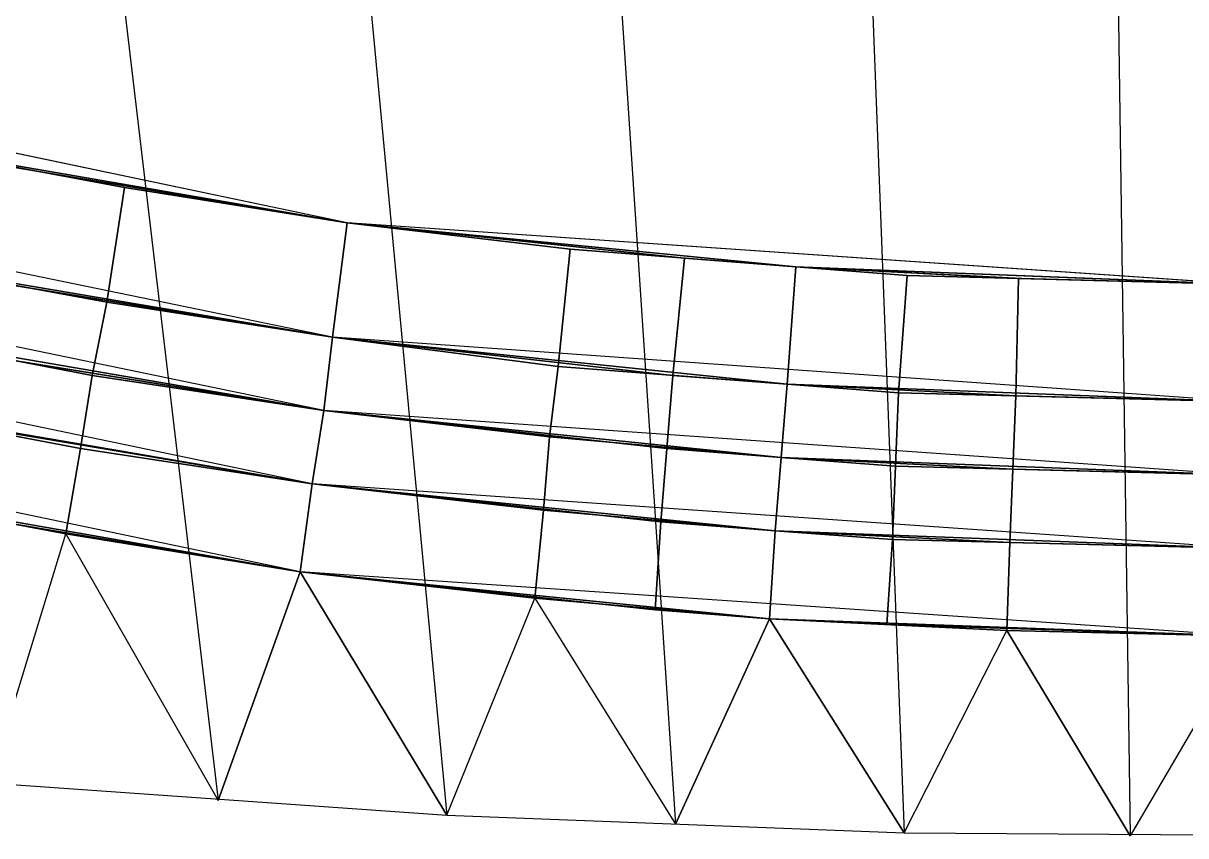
# Model space of a CAD drawing. Extents: x -24.1 to 24.1, y -24.4 to 24.4.
# Drawn here: x -4.165 to -0.2, y -24.36 to -21.589 of the extents above; entities that cross this region are included whole.
import ezdxf

# ---------------------------------------------------------------- set-up
doc = ezdxf.new("R2010")
doc.units = 0
doc.header["$MEASUREMENT"] = 0
for name, color, linetype in [('Concrete bases crown', 7, 'CONTINUOUS'), ('Concrete bases crown bottom', 7, 'CONTINUOUS'), ('Concrete bases crown side1', 7, 'CONTINUOUS'), ('Concrete bases crown side2', 7, 'CONTINUOUS'), ('Concrete bases crown side3', 7, 'CONTINUOUS'), ('Concrete bases crown side4', 7, 'CONTINUOUS'), ('Concrete bases crown top', 7, 'CONTINUOUS'), ('FEA3', 7, 'CONTINUOUS'), ('Mappers', 7, 'CONTINUOUS'), ('SupportsSph', 7, 'CONTINUOUS'), ('Tendons 1 internal', 7, 'CONTINUOUS'), ('Tendons 2 external', 7, 'CONTINUOUS'), ('Tendons 3 middle', 7, 'CONTINUOUS'), ('UpperTendons', 7, 'CONTINUOUS')]:
    doc.layers.add(name, color=color, linetype=linetype)

msp = doc.modelspace()

# ---------------------------------------------------------------- linework, layer by layer
at = {"layer": 'Concrete bases crown'}
for points in [[(-3.06, -22.27, 58.95), (-6.06, -21.64, 58.95), (-4.57, -22.01, 57.86)], [(-3.11, -22.66, 58.95), (-6.17, -22.03, 58.95), (-4.65, -22.4, 57.86)], [(-3.11, -22.66, 58.95), (-6.17, -22.03, 58.95), (-4.65, -22.4, 57.86)], [(-3.06, -22.27, 58.95), (-4.57, -22.01, 57.86), (-4.2, -22.08, 57.58)], [(-4.57, -22.01, 54.58), (-3.06, -22.27, 54.58), (-3.82, -22.15, 55.13)], [(-3.14, -22.91, 58.95), (-6.23, -22.27, 58.95), (-4.71, -22.64, 57.86)], [(-3.14, -22.91, 58.95), (-6.23, -22.27, 58.95), (-4.71, -22.64, 57.86)], [(-3.06, -22.27, 58.95), (-1.91, -22.39, 57.58), (-1.53, -22.42, 57.86)], [(0, -22.48, 58.95), (-3.06, -22.27, 58.95), (-1.53, -22.42, 57.86)], [(-3.06, -22.27, 54.58), (-1.53, -22.42, 54.58), (-2.3, -22.36, 55.13)], [(-3.11, -22.66, 58.95), (-4.65, -22.4, 57.86), (-4.28, -22.47, 57.58)], [(-3.11, -22.66, 58.95), (-4.65, -22.4, 57.86), (-4.28, -22.47, 57.58)], [(-4.65, -22.4, 54.58), (-3.11, -22.66, 54.58), (-3.88, -22.54, 55.13)], [(-4.65, -22.4, 54.58), (-3.11, -22.66, 54.58), (-3.88, -22.54, 55.13)], [(0, -22.48, 58.95), (-1.53, -22.42, 57.86), (-1.15, -22.45, 57.58)], [(-1.53, -22.42, 54.58), (0, -22.48, 54.58), (-0.77, -22.46, 55.13)], [(-1.15, -22.45, 57.58), (0, -22.48, 56.77), (0, -22.48, 58.95)], [(-0.77, -22.46, 56.22), (0, -22.48, 55.67), (0, -22.48, 56.77)], [(-0.77, -22.46, 55.13), (0, -22.48, 54.58), (0, -22.48, 55.67)], [(-3.18, -23.16, 58.95), (-6.3, -22.51, 58.95), (-4.76, -22.89, 57.86)], [(-3.18, -23.16, 58.95), (-6.3, -22.51, 58.95), (-4.76, -22.89, 57.86)], [(-3.14, -22.91, 58.95), (-4.71, -22.64, 57.86), (-4.32, -22.72, 57.58)], [(-3.14, -22.91, 58.95), (-4.71, -22.64, 57.86), (-4.32, -22.72, 57.58)], [(-4.71, -22.64, 54.58), (-3.14, -22.91, 54.58), (-3.93, -22.79, 55.13)], [(-4.71, -22.64, 54.58), (-3.14, -22.91, 54.58), (-3.93, -22.79, 55.13)], [(-3.11, -22.66, 58.95), (-1.95, -22.79, 57.58), (-1.56, -22.82, 57.86)], [(-3.11, -22.66, 58.95), (-1.95, -22.79, 57.58), (-1.56, -22.82, 57.86)], [(0, -22.88, 58.95), (-3.11, -22.66, 58.95), (-1.56, -22.82, 57.86)], [(0, -22.88, 58.95), (-3.11, -22.66, 58.95), (-1.56, -22.82, 57.86)], [(-3.11, -22.66, 54.58), (-1.56, -22.82, 54.58), (-2.34, -22.76, 55.13)], [(-3.11, -22.66, 54.58), (-1.56, -22.82, 54.58), (-2.34, -22.76, 55.13)], [(-3.22, -23.46, 58.95), (-6.38, -22.8, 58.95), (-4.82, -23.18, 57.86)], [(0, -22.88, 58.95), (-1.56, -22.82, 57.86), (-1.18, -22.85, 57.58)], [(0, -22.88, 58.95), (-1.56, -22.82, 57.86), (-1.18, -22.85, 57.58)], [(-1.56, -22.82, 54.58), (0, -22.88, 54.58), (-0.78, -22.86, 55.13)], [(-1.56, -22.82, 54.58), (0, -22.88, 54.58), (-0.78, -22.86, 55.13)], [(-1.18, -22.85, 57.58), (0, -22.88, 56.77), (0, -22.88, 58.95)], [(-1.18, -22.85, 57.58), (0, -22.88, 56.77), (0, -22.88, 58.95)], [(-0.78, -22.86, 56.22), (0, -22.88, 55.67), (0, -22.88, 56.77)], [(-0.78, -22.86, 56.22), (0, -22.88, 55.67), (0, -22.88, 56.77)], [(-0.78, -22.86, 55.13), (0, -22.88, 54.58), (0, -22.88, 55.67)], [(-0.78, -22.86, 55.13), (0, -22.88, 54.58), (0, -22.88, 55.67)], [(-3.18, -23.16, 58.95), (-4.76, -22.89, 57.86), (-4.37, -22.96, 57.58)], [(-3.18, -23.16, 58.95), (-4.76, -22.89, 57.86), (-4.37, -22.96, 57.58)], [(-4.76, -22.89, 54.58), (-3.18, -23.16, 54.58), (-3.97, -23.04, 55.13)], [(-4.76, -22.89, 54.58), (-3.18, -23.16, 54.58), (-3.97, -23.04, 55.13)], [(-3.14, -22.91, 58.95), (-1.97, -23.04, 57.58), (-1.58, -23.07, 57.86)], [(-3.14, -22.91, 58.95), (-1.97, -23.04, 57.58), (-1.58, -23.07, 57.86)], [(0, -23.13, 58.95), (-3.14, -22.91, 58.95), (-1.58, -23.07, 57.86)], [(0, -23.13, 58.95), (-3.14, -22.91, 58.95), (-1.58, -23.07, 57.86)], [(-3.14, -22.91, 54.58), (-1.58, -23.07, 54.58), (-2.37, -23, 55.13)], [(-3.14, -22.91, 54.58), (-1.58, -23.07, 54.58), (-2.37, -23, 55.13)], [(0, -23.13, 58.95), (-1.58, -23.07, 57.86), (-1.19, -23.1, 57.58)], [(0, -23.13, 58.95), (-1.58, -23.07, 57.86), (-1.19, -23.1, 57.58)], [(-1.58, -23.07, 54.58), (0, -23.13, 54.58), (-0.79, -23.11, 55.13)], [(-1.58, -23.07, 54.58), (0, -23.13, 54.58), (-0.79, -23.11, 55.13)], [(-1.19, -23.1, 57.58), (0, -23.13, 56.77), (0, -23.13, 58.95)], [(-1.19, -23.1, 57.58), (0, -23.13, 56.77), (0, -23.13, 58.95)], [(-0.79, -23.11, 56.22), (0, -23.13, 55.67), (0, -23.13, 56.77)], [(-0.79, -23.11, 56.22), (0, -23.13, 55.67), (0, -23.13, 56.77)], [(-0.79, -23.11, 55.13), (0, -23.13, 54.58), (0, -23.13, 55.67)], [(-0.79, -23.11, 55.13), (0, -23.13, 54.58), (0, -23.13, 55.67)], [(-3.22, -23.46, 58.95), (-4.82, -23.18, 57.86), (-4.42, -23.26, 57.58)], [(-4.82, -23.18, 54.58), (-3.22, -23.46, 54.58), (-4.02, -23.33, 55.13)], [(-3.18, -23.16, 58.95), (-1.99, -23.29, 57.58), (-1.6, -23.32, 57.86)], [(-3.18, -23.16, 58.95), (-1.99, -23.29, 57.58), (-1.6, -23.32, 57.86)], [(0.01, -23.38, 58.95), (-3.18, -23.16, 58.95), (-1.6, -23.32, 57.86)], [(0.01, -23.38, 58.95), (-3.18, -23.16, 58.95), (-1.6, -23.32, 57.86)], [(-3.18, -23.16, 54.58), (-1.6, -23.32, 54.58), (-2.39, -23.25, 55.13)], [(-3.18, -23.16, 54.58), (-1.6, -23.32, 54.58), (-2.39, -23.25, 55.13)], [(0.01, -23.38, 58.95), (-1.6, -23.32, 57.86), (-1.2, -23.35, 57.58)], [(0.01, -23.38, 58.95), (-1.6, -23.32, 57.86), (-1.2, -23.35, 57.58)], [(-1.6, -23.32, 54.58), (0.01, -23.38, 54.58), (-0.8, -23.36, 55.13)], [(-1.6, -23.32, 54.58), (0.01, -23.38, 54.58), (-0.8, -23.36, 55.13)], [(-1.2, -23.35, 57.58), (0.01, -23.38, 56.77), (0.01, -23.38, 58.95)], [(-1.2, -23.35, 57.58), (0.01, -23.38, 56.77), (0.01, -23.38, 58.95)], [(-0.8, -23.36, 56.22), (0.01, -23.38, 55.67), (0.01, -23.38, 56.77)], [(-0.8, -23.36, 56.22), (0.01, -23.38, 55.67), (0.01, -23.38, 56.77)], [(-0.8, -23.36, 55.13), (0.01, -23.38, 54.58), (0.01, -23.38, 55.67)], [(-0.8, -23.36, 55.13), (0.01, -23.38, 54.58), (0.01, -23.38, 55.67)], [(-3.22, -23.46, 58.95), (-2.01, -23.59, 57.58), (-1.62, -23.62, 57.86)], [(0.01, -23.68, 58.95), (-3.22, -23.46, 58.95), (-1.62, -23.62, 57.86)], [(-3.22, -23.46, 54.58), (-1.62, -23.62, 54.58), (-2.42, -23.55, 55.13)], [(0.01, -23.68, 58.95), (-1.62, -23.62, 57.86), (-1.22, -23.64, 57.58)], [(-1.62, -23.62, 54.58), (0.01, -23.68, 54.58), (-0.81, -23.66, 55.13)], [(-1.22, -23.64, 57.58), (0.01, -23.68, 56.77), (0.01, -23.68, 58.95)], [(-0.81, -23.66, 56.22), (0.01, -23.68, 55.67), (0.01, -23.68, 56.77)], [(-0.81, -23.66, 55.13), (0.01, -23.68, 54.58), (0.01, -23.68, 55.67)]]:
    msp.add_3dface(points, dxfattribs=at)
at = {"layer": 'Concrete bases crown bottom'}
for points in [[(-4.57, -22.01, 55.67), (-5.32, -21.84, 55.13), (-4.57, -22.01, 54.58), (-3.82, -22.15, 55.13)], [(-3.82, -22.15, 56.22), (-4.57, -22.01, 57.13), (-5.32, -21.84, 56.22), (-4.57, -22.01, 55.67)], [(-3.82, -22.15, 56.22), (-4.57, -22.01, 55.67), (-3.82, -22.15, 55.13), (-3.06, -22.27, 55.67)], [(-4.2, -22.08, 57.58), (-4.57, -22.01, 57.13), (-3.82, -22.15, 56.22), (-3.06, -22.27, 56.77)], [(-3.06, -22.27, 58.95), (-4.2, -22.08, 57.58), (-3.06, -22.27, 56.77), (-1.91, -22.39, 57.58)], [(-3.06, -22.27, 55.67), (-3.82, -22.15, 55.13), (-3.06, -22.27, 54.58), (-2.3, -22.36, 55.13)], [(-3.06, -22.27, 56.77), (-3.82, -22.15, 56.22), (-3.06, -22.27, 55.67), (-2.3, -22.36, 56.22)], [(-4.65, -22.4, 55.67), (-5.42, -22.22, 55.13), (-4.65, -22.4, 54.58), (-3.88, -22.54, 55.13)], [(-3.88, -22.54, 56.22), (-4.65, -22.4, 57.13), (-5.42, -22.22, 56.22), (-4.65, -22.4, 55.67)], [(-2.3, -22.36, 56.22), (-3.06, -22.27, 55.67), (-2.3, -22.36, 55.13), (-1.53, -22.42, 55.67)], [(-1.53, -22.42, 57.13), (-1.91, -22.39, 57.58), (-3.06, -22.27, 56.77), (-2.3, -22.36, 56.22)], [(-1.53, -22.42, 55.67), (-2.3, -22.36, 55.13), (-1.53, -22.42, 54.58), (-0.77, -22.46, 55.13)], [(-0.77, -22.46, 56.22), (-1.53, -22.42, 57.13), (-2.3, -22.36, 56.22), (-1.53, -22.42, 55.67)], [(-3.88, -22.54, 56.22), (-4.65, -22.4, 55.67), (-3.88, -22.54, 55.13), (-3.11, -22.66, 55.67)], [(-4.28, -22.47, 57.58), (-4.65, -22.4, 57.13), (-3.88, -22.54, 56.22), (-3.11, -22.66, 56.77)], [(-1.15, -22.45, 57.58), (-1.53, -22.42, 57.86), (-1.91, -22.39, 57.58), (-1.53, -22.42, 57.13)], [(-0.77, -22.46, 56.22), (-1.53, -22.42, 55.67), (-0.77, -22.46, 55.13), (0, -22.48, 55.67)], [(0, -22.48, 56.77), (-1.15, -22.45, 57.58), (-1.53, -22.42, 57.13), (-0.77, -22.46, 56.22)], [(-4.71, -22.64, 55.67), (-5.48, -22.47, 55.13), (-4.71, -22.64, 54.58), (-3.93, -22.79, 55.13)], [(-3.93, -22.79, 56.22), (-4.71, -22.64, 57.13), (-5.48, -22.47, 56.22), (-4.71, -22.64, 55.67)], [(-3.11, -22.66, 58.95), (-4.28, -22.47, 57.58), (-3.11, -22.66, 56.77), (-1.95, -22.79, 57.58)], [(-3.11, -22.66, 55.67), (-3.88, -22.54, 55.13), (-3.11, -22.66, 54.58), (-2.34, -22.76, 55.13)], [(-3.11, -22.66, 56.77), (-3.88, -22.54, 56.22), (-3.11, -22.66, 55.67), (-2.34, -22.76, 56.22)], [(-3.93, -22.79, 56.22), (-4.71, -22.64, 55.67), (-3.93, -22.79, 55.13), (-3.14, -22.91, 55.67)], [(-4.32, -22.72, 57.58), (-4.71, -22.64, 57.13), (-3.93, -22.79, 56.22), (-3.14, -22.91, 56.77)], [(-2.34, -22.76, 56.22), (-3.11, -22.66, 55.67), (-2.34, -22.76, 55.13), (-1.56, -22.82, 55.67)], [(-1.56, -22.82, 57.13), (-1.95, -22.79, 57.58), (-3.11, -22.66, 56.77), (-2.34, -22.76, 56.22)], [(-4.76, -22.89, 55.67), (-5.54, -22.71, 55.13), (-4.76, -22.89, 54.58), (-3.97, -23.04, 55.13)], [(-3.97, -23.04, 56.22), (-4.76, -22.89, 57.13), (-5.54, -22.71, 56.22), (-4.76, -22.89, 55.67)], [(-3.14, -22.91, 58.95), (-4.32, -22.72, 57.58), (-3.14, -22.91, 56.77), (-1.97, -23.04, 57.58)], [(-3.14, -22.91, 55.67), (-3.93, -22.79, 55.13), (-3.14, -22.91, 54.58), (-2.37, -23, 55.13)], [(-3.14, -22.91, 56.77), (-3.93, -22.79, 56.22), (-3.14, -22.91, 55.67), (-2.37, -23, 56.22)], [(-1.56, -22.82, 55.67), (-2.34, -22.76, 55.13), (-1.56, -22.82, 54.58), (-0.78, -22.86, 55.13)], [(-0.78, -22.86, 56.22), (-1.56, -22.82, 57.13), (-2.34, -22.76, 56.22), (-1.56, -22.82, 55.67)], [(-1.18, -22.85, 57.58), (-1.56, -22.82, 57.86), (-1.95, -22.79, 57.58), (-1.56, -22.82, 57.13)], [(-0.78, -22.86, 56.22), (-1.56, -22.82, 55.67), (-0.78, -22.86, 55.13), (0, -22.88, 55.67)], [(0, -22.88, 56.77), (-1.18, -22.85, 57.58), (-1.56, -22.82, 57.13), (-0.78, -22.86, 56.22)], [(-3.97, -23.04, 56.22), (-4.76, -22.89, 55.67), (-3.97, -23.04, 55.13), (-3.18, -23.16, 55.67)], [(-4.37, -22.96, 57.58), (-4.76, -22.89, 57.13), (-3.97, -23.04, 56.22), (-3.18, -23.16, 56.77)], [(-2.37, -23, 56.22), (-3.14, -22.91, 55.67), (-2.37, -23, 55.13), (-1.58, -23.07, 55.67)], [(-1.58, -23.07, 57.13), (-1.97, -23.04, 57.58), (-3.14, -22.91, 56.77), (-2.37, -23, 56.22)], [(-3.18, -23.16, 58.95), (-4.37, -22.96, 57.58), (-3.18, -23.16, 56.77), (-1.99, -23.29, 57.58)], [(-1.58, -23.07, 55.67), (-2.37, -23, 55.13), (-1.58, -23.07, 54.58), (-0.79, -23.11, 55.13)], [(-0.79, -23.11, 56.22), (-1.58, -23.07, 57.13), (-2.37, -23, 56.22), (-1.58, -23.07, 55.67)], [(-3.18, -23.16, 55.67), (-3.97, -23.04, 55.13), (-3.18, -23.16, 54.58), (-2.39, -23.25, 55.13)], [(-3.18, -23.16, 56.77), (-3.97, -23.04, 56.22), (-3.18, -23.16, 55.67), (-2.39, -23.25, 56.22)], [(-1.19, -23.1, 57.58), (-1.58, -23.07, 57.86), (-1.97, -23.04, 57.58), (-1.58, -23.07, 57.13)], [(-0.79, -23.11, 56.22), (-1.58, -23.07, 55.67), (-0.79, -23.11, 55.13), (0, -23.13, 55.67)], [(0, -23.13, 56.77), (-1.19, -23.1, 57.58), (-1.58, -23.07, 57.13), (-0.79, -23.11, 56.22)], [(-2.39, -23.25, 56.22), (-3.18, -23.16, 55.67), (-2.39, -23.25, 55.13), (-1.6, -23.32, 55.67)], [(-1.6, -23.32, 57.13), (-1.99, -23.29, 57.58), (-3.18, -23.16, 56.77), (-2.39, -23.25, 56.22)], [(-1.6, -23.32, 55.67), (-2.39, -23.25, 55.13), (-1.6, -23.32, 54.58), (-0.8, -23.36, 55.13)], [(-0.8, -23.36, 56.22), (-1.6, -23.32, 57.13), (-2.39, -23.25, 56.22), (-1.6, -23.32, 55.67)], [(-1.2, -23.35, 57.58), (-1.6, -23.32, 57.86), (-1.99, -23.29, 57.58), (-1.6, -23.32, 57.13)], [(-0.8, -23.36, 56.22), (-1.6, -23.32, 55.67), (-0.8, -23.36, 55.13), (0.01, -23.38, 55.67)], [(0.01, -23.38, 56.77), (-1.2, -23.35, 57.58), (-1.6, -23.32, 57.13), (-0.8, -23.36, 56.22)]]:
    msp.add_3dface(points, dxfattribs=at)
at = {"layer": 'Concrete bases crown side1'}
for points in [[(-3.82, -22.15, 56.22), (-4.57, -22.01, 55.67), (-4.65, -22.4, 55.67), (-3.88, -22.54, 56.22)], [(-3.82, -22.15, 56.22), (-4.57, -22.01, 57.13), (-4.65, -22.4, 57.13), (-3.88, -22.54, 56.22)], [(-3.06, -22.27, 58.95), (-4.2, -22.08, 57.58), (-4.28, -22.47, 57.58), (-3.11, -22.66, 58.95)], [(-3.06, -22.27, 55.67), (-3.82, -22.15, 55.13), (-3.88, -22.54, 55.13), (-3.11, -22.66, 55.67)], [(-3.06, -22.27, 56.77), (-3.82, -22.15, 56.22), (-3.88, -22.54, 56.22), (-3.11, -22.66, 56.77)], [(-2.3, -22.36, 56.22), (-3.06, -22.27, 55.67), (-3.11, -22.66, 55.67), (-2.34, -22.76, 56.22)], [(-1.53, -22.42, 55.67), (-2.3, -22.36, 55.13), (-2.34, -22.76, 55.13), (-1.56, -22.82, 55.67)], [(-3.88, -22.54, 56.22), (-4.65, -22.4, 55.67), (-4.71, -22.64, 55.67), (-3.93, -22.79, 56.22)], [(-3.88, -22.54, 56.22), (-4.65, -22.4, 57.13), (-4.71, -22.64, 57.13), (-3.93, -22.79, 56.22)], [(-1.53, -22.42, 57.13), (-1.91, -22.39, 57.58), (-1.95, -22.79, 57.58), (-1.56, -22.82, 57.13)], [(-0.77, -22.46, 56.22), (-1.53, -22.42, 55.67), (-1.56, -22.82, 55.67), (-0.78, -22.86, 56.22)], [(-0.77, -22.46, 56.22), (-1.53, -22.42, 57.13), (-1.56, -22.82, 57.13), (-0.78, -22.86, 56.22)], [(-1.15, -22.45, 57.58), (-1.53, -22.42, 57.86), (-1.56, -22.82, 57.86), (-1.18, -22.85, 57.58)], [(-3.11, -22.66, 58.95), (-4.28, -22.47, 57.58), (-4.32, -22.72, 57.58), (-3.14, -22.91, 58.95)], [(0, -22.48, 56.77), (-1.15, -22.45, 57.58), (-1.18, -22.85, 57.58), (0, -22.88, 56.77)], [(-3.11, -22.66, 55.67), (-3.88, -22.54, 55.13), (-3.93, -22.79, 55.13), (-3.14, -22.91, 55.67)], [(-3.11, -22.66, 56.77), (-3.88, -22.54, 56.22), (-3.93, -22.79, 56.22), (-3.14, -22.91, 56.77)], [(-3.93, -22.79, 56.22), (-4.71, -22.64, 55.67), (-4.76, -22.89, 55.67), (-3.97, -23.04, 56.22)], [(-3.93, -22.79, 56.22), (-4.71, -22.64, 57.13), (-4.76, -22.89, 57.13), (-3.97, -23.04, 56.22)], [(-2.34, -22.76, 56.22), (-3.11, -22.66, 55.67), (-3.14, -22.91, 55.67), (-2.37, -23, 56.22)], [(-3.14, -22.91, 58.95), (-4.32, -22.72, 57.58), (-4.37, -22.96, 57.58), (-3.18, -23.16, 58.95)], [(-3.14, -22.91, 55.67), (-3.93, -22.79, 55.13), (-3.97, -23.04, 55.13), (-3.18, -23.16, 55.67)], [(-3.14, -22.91, 56.77), (-3.93, -22.79, 56.22), (-3.97, -23.04, 56.22), (-3.18, -23.16, 56.77)], [(-1.56, -22.82, 55.67), (-2.34, -22.76, 55.13), (-2.37, -23, 55.13), (-1.58, -23.07, 55.67)], [(-1.56, -22.82, 57.13), (-1.95, -22.79, 57.58), (-1.97, -23.04, 57.58), (-1.58, -23.07, 57.13)], [(-0.78, -22.86, 56.22), (-1.56, -22.82, 55.67), (-1.58, -23.07, 55.67), (-0.79, -23.11, 56.22)], [(-0.78, -22.86, 56.22), (-1.56, -22.82, 57.13), (-1.58, -23.07, 57.13), (-0.79, -23.11, 56.22)], [(-1.18, -22.85, 57.58), (-1.56, -22.82, 57.86), (-1.58, -23.07, 57.86), (-1.19, -23.1, 57.58)], [(0, -22.88, 56.77), (-1.18, -22.85, 57.58), (-1.19, -23.1, 57.58), (0, -23.13, 56.77)], [(-3.97, -23.04, 56.22), (-4.76, -22.89, 55.67), (-4.82, -23.18, 55.67), (-4.02, -23.33, 56.22)], [(-3.97, -23.04, 56.22), (-4.76, -22.89, 57.13), (-4.82, -23.18, 57.13), (-4.02, -23.33, 56.22)], [(-2.37, -23, 56.22), (-3.14, -22.91, 55.67), (-3.18, -23.16, 55.67), (-2.39, -23.25, 56.22)], [(-3.18, -23.16, 58.95), (-4.37, -22.96, 57.58), (-4.42, -23.26, 57.58), (-3.22, -23.46, 58.95)], [(-1.58, -23.07, 55.67), (-2.37, -23, 55.13), (-2.39, -23.25, 55.13), (-1.6, -23.32, 55.67)], [(-3.18, -23.16, 55.67), (-3.97, -23.04, 55.13), (-4.02, -23.33, 55.13), (-3.22, -23.46, 55.67)], [(-3.18, -23.16, 56.77), (-3.97, -23.04, 56.22), (-4.02, -23.33, 56.22), (-3.22, -23.46, 56.77)], [(-1.58, -23.07, 57.13), (-1.97, -23.04, 57.58), (-1.99, -23.29, 57.58), (-1.6, -23.32, 57.13)], [(-0.79, -23.11, 56.22), (-1.58, -23.07, 55.67), (-1.6, -23.32, 55.67), (-0.8, -23.36, 56.22)], [(-0.79, -23.11, 56.22), (-1.58, -23.07, 57.13), (-1.6, -23.32, 57.13), (-0.8, -23.36, 56.22)], [(-1.19, -23.1, 57.58), (-1.58, -23.07, 57.86), (-1.6, -23.32, 57.86), (-1.2, -23.35, 57.58)], [(0, -23.13, 56.77), (-1.19, -23.1, 57.58), (-1.2, -23.35, 57.58), (0.01, -23.38, 56.77)], [(-2.39, -23.25, 56.22), (-3.18, -23.16, 55.67), (-3.22, -23.46, 55.67), (-2.42, -23.55, 56.22)], [(-1.6, -23.32, 55.67), (-2.39, -23.25, 55.13), (-2.42, -23.55, 55.13), (-1.62, -23.62, 55.67)], [(-1.6, -23.32, 57.13), (-1.99, -23.29, 57.58), (-2.01, -23.59, 57.58), (-1.62, -23.62, 57.13)], [(-0.8, -23.36, 56.22), (-1.6, -23.32, 55.67), (-1.62, -23.62, 55.67), (-0.81, -23.66, 56.22)], [(-0.8, -23.36, 56.22), (-1.6, -23.32, 57.13), (-1.62, -23.62, 57.13), (-0.81, -23.66, 56.22)], [(-1.2, -23.35, 57.58), (-1.6, -23.32, 57.86), (-1.62, -23.62, 57.86), (-1.22, -23.64, 57.58)], [(0.01, -23.38, 56.77), (-1.2, -23.35, 57.58), (-1.22, -23.64, 57.58), (0.01, -23.68, 56.77)]]:
    msp.add_3dface(points, dxfattribs=at)
at = {"layer": 'Concrete bases crown side2'}
for points in [[(-4.57, -22.01, 55.67), (-3.82, -22.15, 55.13), (-3.88, -22.54, 55.13), (-4.65, -22.4, 55.67)], [(-4.57, -22.01, 57.13), (-3.82, -22.15, 56.22), (-3.88, -22.54, 56.22), (-4.65, -22.4, 57.13)], [(-4.2, -22.08, 57.58), (-3.06, -22.27, 56.77), (-3.11, -22.66, 56.77), (-4.28, -22.47, 57.58)], [(-3.82, -22.15, 55.13), (-3.06, -22.27, 54.58), (-3.11, -22.66, 54.58), (-3.88, -22.54, 55.13)], [(-3.82, -22.15, 56.22), (-3.06, -22.27, 55.67), (-3.11, -22.66, 55.67), (-3.88, -22.54, 56.22)], [(-3.06, -22.27, 55.67), (-2.3, -22.36, 55.13), (-2.34, -22.76, 55.13), (-3.11, -22.66, 55.67)], [(-1.91, -22.39, 57.58), (-3.06, -22.27, 56.77), (-3.11, -22.66, 56.77), (-1.95, -22.79, 57.58)], [(-2.3, -22.36, 55.13), (-1.53, -22.42, 54.58), (-1.56, -22.82, 54.58), (-2.34, -22.76, 55.13)], [(-1.53, -22.42, 57.13), (-2.3, -22.36, 56.22), (-2.34, -22.76, 56.22), (-1.56, -22.82, 57.13)], [(-4.65, -22.4, 55.67), (-3.88, -22.54, 55.13), (-3.93, -22.79, 55.13), (-4.71, -22.64, 55.67)], [(-4.65, -22.4, 57.13), (-3.88, -22.54, 56.22), (-3.93, -22.79, 56.22), (-4.71, -22.64, 57.13)], [(-1.53, -22.42, 57.86), (-1.91, -22.39, 57.58), (-1.95, -22.79, 57.58), (-1.56, -22.82, 57.86)], [(-1.53, -22.42, 55.67), (-0.77, -22.46, 55.13), (-0.78, -22.86, 55.13), (-1.56, -22.82, 55.67)], [(-1.15, -22.45, 57.58), (-1.53, -22.42, 57.13), (-1.56, -22.82, 57.13), (-1.18, -22.85, 57.58)], [(-4.28, -22.47, 57.58), (-3.11, -22.66, 56.77), (-3.14, -22.91, 56.77), (-4.32, -22.72, 57.58)], [(-3.88, -22.54, 55.13), (-3.11, -22.66, 54.58), (-3.14, -22.91, 54.58), (-3.93, -22.79, 55.13)], [(-3.88, -22.54, 56.22), (-3.11, -22.66, 55.67), (-3.14, -22.91, 55.67), (-3.93, -22.79, 56.22)], [(-4.71, -22.64, 55.67), (-3.93, -22.79, 55.13), (-3.97, -23.04, 55.13), (-4.76, -22.89, 55.67)], [(-4.71, -22.64, 57.13), (-3.93, -22.79, 56.22), (-3.97, -23.04, 56.22), (-4.76, -22.89, 57.13)], [(-3.11, -22.66, 55.67), (-2.34, -22.76, 55.13), (-2.37, -23, 55.13), (-3.14, -22.91, 55.67)], [(-1.95, -22.79, 57.58), (-3.11, -22.66, 56.77), (-3.14, -22.91, 56.77), (-1.97, -23.04, 57.58)], [(-4.32, -22.72, 57.58), (-3.14, -22.91, 56.77), (-3.18, -23.16, 56.77), (-4.37, -22.96, 57.58)], [(-3.93, -22.79, 55.13), (-3.14, -22.91, 54.58), (-3.18, -23.16, 54.58), (-3.97, -23.04, 55.13)], [(-3.93, -22.79, 56.22), (-3.14, -22.91, 55.67), (-3.18, -23.16, 55.67), (-3.97, -23.04, 56.22)], [(-2.34, -22.76, 55.13), (-1.56, -22.82, 54.58), (-1.58, -23.07, 54.58), (-2.37, -23, 55.13)], [(-1.56, -22.82, 57.13), (-2.34, -22.76, 56.22), (-2.37, -23, 56.22), (-1.58, -23.07, 57.13)], [(-1.56, -22.82, 57.86), (-1.95, -22.79, 57.58), (-1.97, -23.04, 57.58), (-1.58, -23.07, 57.86)], [(-1.56, -22.82, 55.67), (-0.78, -22.86, 55.13), (-0.79, -23.11, 55.13), (-1.58, -23.07, 55.67)], [(-1.18, -22.85, 57.58), (-1.56, -22.82, 57.13), (-1.58, -23.07, 57.13), (-1.19, -23.1, 57.58)], [(-4.76, -22.89, 55.67), (-3.97, -23.04, 55.13), (-4.02, -23.33, 55.13), (-4.82, -23.18, 55.67)], [(-4.76, -22.89, 57.13), (-3.97, -23.04, 56.22), (-4.02, -23.33, 56.22), (-4.82, -23.18, 57.13)], [(-3.14, -22.91, 55.67), (-2.37, -23, 55.13), (-2.39, -23.25, 55.13), (-3.18, -23.16, 55.67)], [(-1.97, -23.04, 57.58), (-3.14, -22.91, 56.77), (-3.18, -23.16, 56.77), (-1.99, -23.29, 57.58)], [(-4.37, -22.96, 57.58), (-3.18, -23.16, 56.77), (-3.22, -23.46, 56.77), (-4.42, -23.26, 57.58)], [(-2.37, -23, 55.13), (-1.58, -23.07, 54.58), (-1.6, -23.32, 54.58), (-2.39, -23.25, 55.13)], [(-1.58, -23.07, 57.13), (-2.37, -23, 56.22), (-2.39, -23.25, 56.22), (-1.6, -23.32, 57.13)], [(-3.97, -23.04, 55.13), (-3.18, -23.16, 54.58), (-3.22, -23.46, 54.58), (-4.02, -23.33, 55.13)], [(-3.97, -23.04, 56.22), (-3.18, -23.16, 55.67), (-3.22, -23.46, 55.67), (-4.02, -23.33, 56.22)], [(-1.58, -23.07, 57.86), (-1.97, -23.04, 57.58), (-1.99, -23.29, 57.58), (-1.6, -23.32, 57.86)], [(-1.58, -23.07, 55.67), (-0.79, -23.11, 55.13), (-0.8, -23.36, 55.13), (-1.6, -23.32, 55.67)], [(-1.19, -23.1, 57.58), (-1.58, -23.07, 57.13), (-1.6, -23.32, 57.13), (-1.2, -23.35, 57.58)], [(-3.18, -23.16, 55.67), (-2.39, -23.25, 55.13), (-2.42, -23.55, 55.13), (-3.22, -23.46, 55.67)], [(-1.99, -23.29, 57.58), (-3.18, -23.16, 56.77), (-3.22, -23.46, 56.77), (-2.01, -23.59, 57.58)], [(-2.39, -23.25, 55.13), (-1.6, -23.32, 54.58), (-1.62, -23.62, 54.58), (-2.42, -23.55, 55.13)], [(-1.6, -23.32, 57.13), (-2.39, -23.25, 56.22), (-2.42, -23.55, 56.22), (-1.62, -23.62, 57.13)], [(-1.6, -23.32, 57.86), (-1.99, -23.29, 57.58), (-2.01, -23.59, 57.58), (-1.62, -23.62, 57.86)], [(-1.6, -23.32, 55.67), (-0.8, -23.36, 55.13), (-0.81, -23.66, 55.13), (-1.62, -23.62, 55.67)], [(-1.2, -23.35, 57.58), (-1.6, -23.32, 57.13), (-1.62, -23.62, 57.13), (-1.22, -23.64, 57.58)]]:
    msp.add_3dface(points, dxfattribs=at)
at = {"layer": 'Concrete bases crown side3'}
for points in [[(-4.57, -22.01, 54.58), (-3.82, -22.15, 55.13), (-3.88, -22.54, 55.13), (-4.65, -22.4, 54.58)], [(-3.82, -22.15, 55.13), (-3.06, -22.27, 55.67), (-3.11, -22.66, 55.67), (-3.88, -22.54, 55.13)], [(-3.82, -22.15, 56.22), (-3.06, -22.27, 56.77), (-3.11, -22.66, 56.77), (-3.88, -22.54, 56.22)], [(-3.06, -22.27, 54.58), (-2.3, -22.36, 55.13), (-2.34, -22.76, 55.13), (-3.11, -22.66, 54.58)], [(-3.06, -22.27, 56.77), (-2.3, -22.36, 56.22), (-2.34, -22.76, 56.22), (-3.11, -22.66, 56.77)], [(-3.06, -22.27, 55.67), (-2.3, -22.36, 56.22), (-2.34, -22.76, 56.22), (-3.11, -22.66, 55.67)], [(-3.06, -22.27, 56.77), (-1.91, -22.39, 57.58), (-1.95, -22.79, 57.58), (-3.11, -22.66, 56.77)], [(-2.3, -22.36, 55.13), (-1.53, -22.42, 55.67), (-1.56, -22.82, 55.67), (-2.34, -22.76, 55.13)], [(-2.3, -22.36, 56.22), (-1.53, -22.42, 55.67), (-1.56, -22.82, 55.67), (-2.34, -22.76, 56.22)], [(-4.65, -22.4, 54.58), (-3.88, -22.54, 55.13), (-3.93, -22.79, 55.13), (-4.71, -22.64, 54.58)], [(-1.91, -22.39, 57.58), (-1.53, -22.42, 57.13), (-1.56, -22.82, 57.13), (-1.95, -22.79, 57.58)], [(-1.53, -22.42, 54.58), (-0.77, -22.46, 55.13), (-0.78, -22.86, 55.13), (-1.56, -22.82, 54.58)], [(-1.53, -22.42, 57.13), (-0.77, -22.46, 56.22), (-0.78, -22.86, 56.22), (-1.56, -22.82, 57.13)], [(-0.77, -22.46, 55.13), (0, -22.48, 55.67), (0, -22.88, 55.67), (-0.78, -22.86, 55.13)], [(-3.88, -22.54, 55.13), (-3.11, -22.66, 55.67), (-3.14, -22.91, 55.67), (-3.93, -22.79, 55.13)], [(-3.88, -22.54, 56.22), (-3.11, -22.66, 56.77), (-3.14, -22.91, 56.77), (-3.93, -22.79, 56.22)], [(-4.71, -22.64, 54.58), (-3.93, -22.79, 55.13), (-3.97, -23.04, 55.13), (-4.76, -22.89, 54.58)], [(-3.11, -22.66, 54.58), (-2.34, -22.76, 55.13), (-2.37, -23, 55.13), (-3.14, -22.91, 54.58)], [(-3.11, -22.66, 56.77), (-2.34, -22.76, 56.22), (-2.37, -23, 56.22), (-3.14, -22.91, 56.77)], [(-3.11, -22.66, 55.67), (-2.34, -22.76, 56.22), (-2.37, -23, 56.22), (-3.14, -22.91, 55.67)], [(-3.11, -22.66, 56.77), (-1.95, -22.79, 57.58), (-1.97, -23.04, 57.58), (-3.14, -22.91, 56.77)], [(-3.93, -22.79, 55.13), (-3.14, -22.91, 55.67), (-3.18, -23.16, 55.67), (-3.97, -23.04, 55.13)], [(-3.93, -22.79, 56.22), (-3.14, -22.91, 56.77), (-3.18, -23.16, 56.77), (-3.97, -23.04, 56.22)], [(-2.34, -22.76, 55.13), (-1.56, -22.82, 55.67), (-1.58, -23.07, 55.67), (-2.37, -23, 55.13)], [(-2.34, -22.76, 56.22), (-1.56, -22.82, 55.67), (-1.58, -23.07, 55.67), (-2.37, -23, 56.22)], [(-1.95, -22.79, 57.58), (-1.56, -22.82, 57.13), (-1.58, -23.07, 57.13), (-1.97, -23.04, 57.58)], [(-1.56, -22.82, 54.58), (-0.78, -22.86, 55.13), (-0.79, -23.11, 55.13), (-1.58, -23.07, 54.58)], [(-1.56, -22.82, 57.13), (-0.78, -22.86, 56.22), (-0.79, -23.11, 56.22), (-1.58, -23.07, 57.13)], [(-0.78, -22.86, 55.13), (0, -22.88, 55.67), (0, -23.13, 55.67), (-0.79, -23.11, 55.13)], [(-4.76, -22.89, 54.58), (-3.97, -23.04, 55.13), (-4.02, -23.33, 55.13), (-4.82, -23.18, 54.58)], [(-3.14, -22.91, 54.58), (-2.37, -23, 55.13), (-2.39, -23.25, 55.13), (-3.18, -23.16, 54.58)], [(-3.14, -22.91, 56.77), (-2.37, -23, 56.22), (-2.39, -23.25, 56.22), (-3.18, -23.16, 56.77)], [(-3.14, -22.91, 55.67), (-2.37, -23, 56.22), (-2.39, -23.25, 56.22), (-3.18, -23.16, 55.67)], [(-3.14, -22.91, 56.77), (-1.97, -23.04, 57.58), (-1.99, -23.29, 57.58), (-3.18, -23.16, 56.77)], [(-2.37, -23, 55.13), (-1.58, -23.07, 55.67), (-1.6, -23.32, 55.67), (-2.39, -23.25, 55.13)], [(-2.37, -23, 56.22), (-1.58, -23.07, 55.67), (-1.6, -23.32, 55.67), (-2.39, -23.25, 56.22)], [(-3.97, -23.04, 55.13), (-3.18, -23.16, 55.67), (-3.22, -23.46, 55.67), (-4.02, -23.33, 55.13)], [(-3.97, -23.04, 56.22), (-3.18, -23.16, 56.77), (-3.22, -23.46, 56.77), (-4.02, -23.33, 56.22)], [(-1.97, -23.04, 57.58), (-1.58, -23.07, 57.13), (-1.6, -23.32, 57.13), (-1.99, -23.29, 57.58)], [(-1.58, -23.07, 54.58), (-0.79, -23.11, 55.13), (-0.8, -23.36, 55.13), (-1.6, -23.32, 54.58)], [(-1.58, -23.07, 57.13), (-0.79, -23.11, 56.22), (-0.8, -23.36, 56.22), (-1.6, -23.32, 57.13)], [(-0.79, -23.11, 55.13), (0, -23.13, 55.67), (0.01, -23.38, 55.67), (-0.8, -23.36, 55.13)], [(-3.18, -23.16, 54.58), (-2.39, -23.25, 55.13), (-2.42, -23.55, 55.13), (-3.22, -23.46, 54.58)], [(-3.18, -23.16, 56.77), (-2.39, -23.25, 56.22), (-2.42, -23.55, 56.22), (-3.22, -23.46, 56.77)], [(-3.18, -23.16, 55.67), (-2.39, -23.25, 56.22), (-2.42, -23.55, 56.22), (-3.22, -23.46, 55.67)], [(-3.18, -23.16, 56.77), (-1.99, -23.29, 57.58), (-2.01, -23.59, 57.58), (-3.22, -23.46, 56.77)], [(-2.39, -23.25, 55.13), (-1.6, -23.32, 55.67), (-1.62, -23.62, 55.67), (-2.42, -23.55, 55.13)], [(-2.39, -23.25, 56.22), (-1.6, -23.32, 55.67), (-1.62, -23.62, 55.67), (-2.42, -23.55, 56.22)], [(-1.99, -23.29, 57.58), (-1.6, -23.32, 57.13), (-1.62, -23.62, 57.13), (-2.01, -23.59, 57.58)], [(-1.6, -23.32, 54.58), (-0.8, -23.36, 55.13), (-0.81, -23.66, 55.13), (-1.62, -23.62, 54.58)], [(-1.6, -23.32, 57.13), (-0.8, -23.36, 56.22), (-0.81, -23.66, 56.22), (-1.62, -23.62, 57.13)], [(-0.8, -23.36, 55.13), (0.01, -23.38, 55.67), (0.01, -23.68, 55.67), (-0.81, -23.66, 55.13)]]:
    msp.add_3dface(points, dxfattribs=at)
at = {"layer": 'Concrete bases crown side4'}
for points in [[(-3.82, -22.15, 55.13), (-4.57, -22.01, 55.67), (-4.65, -22.4, 55.67), (-3.88, -22.54, 55.13)], [(-4.57, -22.01, 55.67), (-3.82, -22.15, 56.22), (-3.88, -22.54, 56.22), (-4.65, -22.4, 55.67)], [(-3.06, -22.27, 56.77), (-4.2, -22.08, 57.58), (-4.28, -22.47, 57.58), (-3.11, -22.66, 56.77)], [(-3.06, -22.27, 55.67), (-3.82, -22.15, 56.22), (-3.88, -22.54, 56.22), (-3.11, -22.66, 55.67)], [(-2.3, -22.36, 55.13), (-3.06, -22.27, 55.67), (-3.11, -22.66, 55.67), (-2.34, -22.76, 55.13)], [(-2.3, -22.36, 56.22), (-3.06, -22.27, 56.77), (-3.11, -22.66, 56.77), (-2.34, -22.76, 56.22)], [(-1.91, -22.39, 57.58), (-3.06, -22.27, 58.95), (-3.11, -22.66, 58.95), (-1.95, -22.79, 57.58)], [(-1.53, -22.42, 55.67), (-2.3, -22.36, 56.22), (-2.34, -22.76, 56.22), (-1.56, -22.82, 55.67)], [(-2.3, -22.36, 56.22), (-1.53, -22.42, 57.13), (-1.56, -22.82, 57.13), (-2.34, -22.76, 56.22)], [(-3.88, -22.54, 55.13), (-4.65, -22.4, 55.67), (-4.71, -22.64, 55.67), (-3.93, -22.79, 55.13)], [(-4.65, -22.4, 55.67), (-3.88, -22.54, 56.22), (-3.93, -22.79, 56.22), (-4.71, -22.64, 55.67)], [(-0.77, -22.46, 55.13), (-1.53, -22.42, 55.67), (-1.56, -22.82, 55.67), (-0.78, -22.86, 55.13)], [(-1.53, -22.42, 55.67), (-0.77, -22.46, 56.22), (-0.78, -22.86, 56.22), (-1.56, -22.82, 55.67)], [(-1.53, -22.42, 57.13), (-1.15, -22.45, 57.58), (-1.18, -22.85, 57.58), (-1.56, -22.82, 57.13)], [(-3.11, -22.66, 56.77), (-4.28, -22.47, 57.58), (-4.32, -22.72, 57.58), (-3.14, -22.91, 56.77)], [(0, -22.48, 55.67), (-0.77, -22.46, 56.22), (-0.78, -22.86, 56.22), (0, -22.88, 55.67)], [(-0.77, -22.46, 56.22), (0, -22.48, 56.77), (0, -22.88, 56.77), (-0.78, -22.86, 56.22)], [(-3.11, -22.66, 55.67), (-3.88, -22.54, 56.22), (-3.93, -22.79, 56.22), (-3.14, -22.91, 55.67)], [(-3.93, -22.79, 55.13), (-4.71, -22.64, 55.67), (-4.76, -22.89, 55.67), (-3.97, -23.04, 55.13)], [(-4.71, -22.64, 55.67), (-3.93, -22.79, 56.22), (-3.97, -23.04, 56.22), (-4.76, -22.89, 55.67)], [(-2.34, -22.76, 55.13), (-3.11, -22.66, 55.67), (-3.14, -22.91, 55.67), (-2.37, -23, 55.13)], [(-2.34, -22.76, 56.22), (-3.11, -22.66, 56.77), (-3.14, -22.91, 56.77), (-2.37, -23, 56.22)], [(-1.95, -22.79, 57.58), (-3.11, -22.66, 58.95), (-3.14, -22.91, 58.95), (-1.97, -23.04, 57.58)], [(-3.14, -22.91, 56.77), (-4.32, -22.72, 57.58), (-4.37, -22.96, 57.58), (-3.18, -23.16, 56.77)], [(-3.14, -22.91, 55.67), (-3.93, -22.79, 56.22), (-3.97, -23.04, 56.22), (-3.18, -23.16, 55.67)], [(-1.56, -22.82, 55.67), (-2.34, -22.76, 56.22), (-2.37, -23, 56.22), (-1.58, -23.07, 55.67)], [(-2.34, -22.76, 56.22), (-1.56, -22.82, 57.13), (-1.58, -23.07, 57.13), (-2.37, -23, 56.22)], [(-0.78, -22.86, 55.13), (-1.56, -22.82, 55.67), (-1.58, -23.07, 55.67), (-0.79, -23.11, 55.13)], [(-1.56, -22.82, 55.67), (-0.78, -22.86, 56.22), (-0.79, -23.11, 56.22), (-1.58, -23.07, 55.67)], [(-1.56, -22.82, 57.13), (-1.18, -22.85, 57.58), (-1.19, -23.1, 57.58), (-1.58, -23.07, 57.13)], [(0, -22.88, 55.67), (-0.78, -22.86, 56.22), (-0.79, -23.11, 56.22), (0, -23.13, 55.67)], [(-0.78, -22.86, 56.22), (0, -22.88, 56.77), (0, -23.13, 56.77), (-0.79, -23.11, 56.22)], [(-3.97, -23.04, 55.13), (-4.76, -22.89, 55.67), (-4.82, -23.18, 55.67), (-4.02, -23.33, 55.13)], [(-4.76, -22.89, 55.67), (-3.97, -23.04, 56.22), (-4.02, -23.33, 56.22), (-4.82, -23.18, 55.67)], [(-2.37, -23, 55.13), (-3.14, -22.91, 55.67), (-3.18, -23.16, 55.67), (-2.39, -23.25, 55.13)], [(-2.37, -23, 56.22), (-3.14, -22.91, 56.77), (-3.18, -23.16, 56.77), (-2.39, -23.25, 56.22)], [(-1.97, -23.04, 57.58), (-3.14, -22.91, 58.95), (-3.18, -23.16, 58.95), (-1.99, -23.29, 57.58)], [(-3.18, -23.16, 56.77), (-4.37, -22.96, 57.58), (-4.42, -23.26, 57.58), (-3.22, -23.46, 56.77)], [(-1.58, -23.07, 55.67), (-2.37, -23, 56.22), (-2.39, -23.25, 56.22), (-1.6, -23.32, 55.67)], [(-2.37, -23, 56.22), (-1.58, -23.07, 57.13), (-1.6, -23.32, 57.13), (-2.39, -23.25, 56.22)], [(-3.18, -23.16, 55.67), (-3.97, -23.04, 56.22), (-4.02, -23.33, 56.22), (-3.22, -23.46, 55.67)], [(-0.79, -23.11, 55.13), (-1.58, -23.07, 55.67), (-1.6, -23.32, 55.67), (-0.8, -23.36, 55.13)], [(-1.58, -23.07, 55.67), (-0.79, -23.11, 56.22), (-0.8, -23.36, 56.22), (-1.6, -23.32, 55.67)], [(-1.58, -23.07, 57.13), (-1.19, -23.1, 57.58), (-1.2, -23.35, 57.58), (-1.6, -23.32, 57.13)], [(0, -23.13, 55.67), (-0.79, -23.11, 56.22), (-0.8, -23.36, 56.22), (0.01, -23.38, 55.67)], [(-0.79, -23.11, 56.22), (0, -23.13, 56.77), (0.01, -23.38, 56.77), (-0.8, -23.36, 56.22)], [(-2.39, -23.25, 55.13), (-3.18, -23.16, 55.67), (-3.22, -23.46, 55.67), (-2.42, -23.55, 55.13)], [(-2.39, -23.25, 56.22), (-3.18, -23.16, 56.77), (-3.22, -23.46, 56.77), (-2.42, -23.55, 56.22)], [(-1.99, -23.29, 57.58), (-3.18, -23.16, 58.95), (-3.22, -23.46, 58.95), (-2.01, -23.59, 57.58)], [(-1.6, -23.32, 55.67), (-2.39, -23.25, 56.22), (-2.42, -23.55, 56.22), (-1.62, -23.62, 55.67)], [(-2.39, -23.25, 56.22), (-1.6, -23.32, 57.13), (-1.62, -23.62, 57.13), (-2.42, -23.55, 56.22)], [(-0.8, -23.36, 55.13), (-1.6, -23.32, 55.67), (-1.62, -23.62, 55.67), (-0.81, -23.66, 55.13)], [(-1.6, -23.32, 55.67), (-0.8, -23.36, 56.22), (-0.81, -23.66, 56.22), (-1.62, -23.62, 55.67)], [(-1.6, -23.32, 57.13), (-1.2, -23.35, 57.58), (-1.22, -23.64, 57.58), (-1.62, -23.62, 57.13)], [(0.01, -23.38, 55.67), (-0.8, -23.36, 56.22), (-0.81, -23.66, 56.22), (0.01, -23.68, 55.67)], [(-0.8, -23.36, 56.22), (0.01, -23.38, 56.77), (0.01, -23.68, 56.77), (-0.81, -23.66, 56.22)]]:
    msp.add_3dface(points, dxfattribs=at)
at = {"layer": 'Concrete bases crown top'}
for points in [[(-4.65, -22.4, 55.67), (-5.42, -22.22, 55.13), (-4.65, -22.4, 54.58), (-3.88, -22.54, 55.13)], [(-3.88, -22.54, 56.22), (-4.65, -22.4, 57.13), (-5.42, -22.22, 56.22), (-4.65, -22.4, 55.67)], [(-3.88, -22.54, 56.22), (-4.65, -22.4, 55.67), (-3.88, -22.54, 55.13), (-3.11, -22.66, 55.67)], [(-4.28, -22.47, 57.58), (-4.65, -22.4, 57.13), (-3.88, -22.54, 56.22), (-3.11, -22.66, 56.77)], [(-4.71, -22.64, 55.67), (-5.48, -22.47, 55.13), (-4.71, -22.64, 54.58), (-3.93, -22.79, 55.13)], [(-3.93, -22.79, 56.22), (-4.71, -22.64, 57.13), (-5.48, -22.47, 56.22), (-4.71, -22.64, 55.67)], [(-3.11, -22.66, 58.95), (-4.28, -22.47, 57.58), (-3.11, -22.66, 56.77), (-1.95, -22.79, 57.58)], [(-3.11, -22.66, 55.67), (-3.88, -22.54, 55.13), (-3.11, -22.66, 54.58), (-2.34, -22.76, 55.13)], [(-3.11, -22.66, 56.77), (-3.88, -22.54, 56.22), (-3.11, -22.66, 55.67), (-2.34, -22.76, 56.22)], [(-3.93, -22.79, 56.22), (-4.71, -22.64, 55.67), (-3.93, -22.79, 55.13), (-3.14, -22.91, 55.67)], [(-4.32, -22.72, 57.58), (-4.71, -22.64, 57.13), (-3.93, -22.79, 56.22), (-3.14, -22.91, 56.77)], [(-2.34, -22.76, 56.22), (-3.11, -22.66, 55.67), (-2.34, -22.76, 55.13), (-1.56, -22.82, 55.67)], [(-1.56, -22.82, 57.13), (-1.95, -22.79, 57.58), (-3.11, -22.66, 56.77), (-2.34, -22.76, 56.22)], [(-4.76, -22.89, 55.67), (-5.54, -22.71, 55.13), (-4.76, -22.89, 54.58), (-3.97, -23.04, 55.13)], [(-3.97, -23.04, 56.22), (-4.76, -22.89, 57.13), (-5.54, -22.71, 56.22), (-4.76, -22.89, 55.67)], [(-3.14, -22.91, 58.95), (-4.32, -22.72, 57.58), (-3.14, -22.91, 56.77), (-1.97, -23.04, 57.58)], [(-3.14, -22.91, 55.67), (-3.93, -22.79, 55.13), (-3.14, -22.91, 54.58), (-2.37, -23, 55.13)], [(-3.14, -22.91, 56.77), (-3.93, -22.79, 56.22), (-3.14, -22.91, 55.67), (-2.37, -23, 56.22)], [(-1.56, -22.82, 55.67), (-2.34, -22.76, 55.13), (-1.56, -22.82, 54.58), (-0.78, -22.86, 55.13)], [(-0.78, -22.86, 56.22), (-1.56, -22.82, 57.13), (-2.34, -22.76, 56.22), (-1.56, -22.82, 55.67)], [(-1.18, -22.85, 57.58), (-1.56, -22.82, 57.86), (-1.95, -22.79, 57.58), (-1.56, -22.82, 57.13)], [(-0.78, -22.86, 56.22), (-1.56, -22.82, 55.67), (-0.78, -22.86, 55.13), (0, -22.88, 55.67)], [(0, -22.88, 56.77), (-1.18, -22.85, 57.58), (-1.56, -22.82, 57.13), (-0.78, -22.86, 56.22)], [(-3.97, -23.04, 56.22), (-4.76, -22.89, 55.67), (-3.97, -23.04, 55.13), (-3.18, -23.16, 55.67)], [(-4.37, -22.96, 57.58), (-4.76, -22.89, 57.13), (-3.97, -23.04, 56.22), (-3.18, -23.16, 56.77)], [(-2.37, -23, 56.22), (-3.14, -22.91, 55.67), (-2.37, -23, 55.13), (-1.58, -23.07, 55.67)], [(-1.58, -23.07, 57.13), (-1.97, -23.04, 57.58), (-3.14, -22.91, 56.77), (-2.37, -23, 56.22)], [(-3.18, -23.16, 58.95), (-4.37, -22.96, 57.58), (-3.18, -23.16, 56.77), (-1.99, -23.29, 57.58)], [(-4.82, -23.18, 55.67), (-5.61, -23, 55.13), (-4.82, -23.18, 54.58), (-4.02, -23.33, 55.13)], [(-4.02, -23.33, 56.22), (-4.82, -23.18, 57.13), (-5.61, -23, 56.22), (-4.82, -23.18, 55.67)], [(-1.58, -23.07, 55.67), (-2.37, -23, 55.13), (-1.58, -23.07, 54.58), (-0.79, -23.11, 55.13)], [(-0.79, -23.11, 56.22), (-1.58, -23.07, 57.13), (-2.37, -23, 56.22), (-1.58, -23.07, 55.67)], [(-3.18, -23.16, 55.67), (-3.97, -23.04, 55.13), (-3.18, -23.16, 54.58), (-2.39, -23.25, 55.13)], [(-3.18, -23.16, 56.77), (-3.97, -23.04, 56.22), (-3.18, -23.16, 55.67), (-2.39, -23.25, 56.22)], [(-1.19, -23.1, 57.58), (-1.58, -23.07, 57.86), (-1.97, -23.04, 57.58), (-1.58, -23.07, 57.13)], [(-0.79, -23.11, 56.22), (-1.58, -23.07, 55.67), (-0.79, -23.11, 55.13), (0, -23.13, 55.67)], [(0, -23.13, 56.77), (-1.19, -23.1, 57.58), (-1.58, -23.07, 57.13), (-0.79, -23.11, 56.22)], [(-4.02, -23.33, 56.22), (-4.82, -23.18, 55.67), (-4.02, -23.33, 55.13), (-3.22, -23.46, 55.67)], [(-4.42, -23.26, 57.58), (-4.82, -23.18, 57.13), (-4.02, -23.33, 56.22), (-3.22, -23.46, 56.77)], [(-2.39, -23.25, 56.22), (-3.18, -23.16, 55.67), (-2.39, -23.25, 55.13), (-1.6, -23.32, 55.67)], [(-1.6, -23.32, 57.13), (-1.99, -23.29, 57.58), (-3.18, -23.16, 56.77), (-2.39, -23.25, 56.22)], [(-3.22, -23.46, 58.95), (-4.42, -23.26, 57.58), (-3.22, -23.46, 56.77), (-2.01, -23.59, 57.58)], [(-1.6, -23.32, 55.67), (-2.39, -23.25, 55.13), (-1.6, -23.32, 54.58), (-0.8, -23.36, 55.13)], [(-0.8, -23.36, 56.22), (-1.6, -23.32, 57.13), (-2.39, -23.25, 56.22), (-1.6, -23.32, 55.67)], [(-1.2, -23.35, 57.58), (-1.6, -23.32, 57.86), (-1.99, -23.29, 57.58), (-1.6, -23.32, 57.13)], [(-3.22, -23.46, 55.67), (-4.02, -23.33, 55.13), (-3.22, -23.46, 54.58), (-2.42, -23.55, 55.13)], [(-3.22, -23.46, 56.77), (-4.02, -23.33, 56.22), (-3.22, -23.46, 55.67), (-2.42, -23.55, 56.22)], [(-0.8, -23.36, 56.22), (-1.6, -23.32, 55.67), (-0.8, -23.36, 55.13), (0.01, -23.38, 55.67)], [(0.01, -23.38, 56.77), (-1.2, -23.35, 57.58), (-1.6, -23.32, 57.13), (-0.8, -23.36, 56.22)], [(-2.42, -23.55, 56.22), (-3.22, -23.46, 55.67), (-2.42, -23.55, 55.13), (-1.62, -23.62, 55.67)], [(-1.62, -23.62, 57.13), (-2.01, -23.59, 57.58), (-3.22, -23.46, 56.77), (-2.42, -23.55, 56.22)], [(-1.62, -23.62, 55.67), (-2.42, -23.55, 55.13), (-1.62, -23.62, 54.58), (-0.81, -23.66, 55.13)], [(-0.81, -23.66, 56.22), (-1.62, -23.62, 57.13), (-2.42, -23.55, 56.22), (-1.62, -23.62, 55.67)], [(-1.22, -23.64, 57.58), (-1.62, -23.62, 57.86), (-2.01, -23.59, 57.58), (-1.62, -23.62, 57.13)], [(-0.81, -23.66, 56.22), (-1.62, -23.62, 55.67), (-0.81, -23.66, 55.13), (0.01, -23.68, 55.67)], [(0.01, -23.68, 56.77), (-1.22, -23.64, 57.58), (-1.62, -23.62, 57.13), (-0.81, -23.66, 56.22)]]:
    msp.add_3dface(points, dxfattribs=at)
at = {"layer": 'FEA3'}
for p, q in [((-3.06, -22.27, 58.95), (-6.06, -21.64, 58.95)), ((-3.06, -22.27, 54.58), (-4.57, -22.01, 54.58)), ((0, -22.48, 58.95), (-3.06, -22.27, 58.95)), ((-1.53, -22.42, 54.58), (-3.06, -22.27, 54.58)), ((0, -22.48, 54.58), (-1.53, -22.42, 54.58))]:
    msp.add_line(p, q, dxfattribs=at)
for points in [[(-3.06, -22.27, 58.95), (-6.06, -21.64, 58.95), (-4.57, -22.01, 57.86)], [(-4.57, -22.01, 55.67), (-5.32, -21.84, 55.13), (-4.57, -22.01, 54.58), (-3.82, -22.15, 55.13)], [(-3.82, -22.15, 56.22), (-4.57, -22.01, 57.13), (-5.32, -21.84, 56.22), (-4.57, -22.01, 55.67)], [(-3.06, -22.27, 58.95), (-4.57, -22.01, 57.86), (-4.2, -22.08, 57.58)], [(-3.82, -22.15, 56.22), (-4.57, -22.01, 55.67), (-3.82, -22.15, 55.13), (-3.06, -22.27, 55.67)], [(-3.06, -22.27, 56.77), (-4.2, -22.08, 57.58), (-4.57, -22.01, 57.13), (-3.82, -22.15, 56.22)], [(-4.57, -22.01, 54.58), (-3.06, -22.27, 54.58), (-3.82, -22.15, 55.13)], [(-3.06, -22.27, 58.95), (-4.2, -22.08, 57.58), (-3.06, -22.27, 56.77), (-1.91, -22.39, 57.58)], [(-3.06, -22.27, 55.67), (-3.82, -22.15, 55.13), (-3.06, -22.27, 54.58), (-2.3, -22.36, 55.13)], [(-3.06, -22.27, 56.77), (-3.82, -22.15, 56.22), (-3.06, -22.27, 55.67), (-2.3, -22.36, 56.22)], [(-3.06, -22.27, 58.95), (-1.91, -22.39, 57.58), (-1.53, -22.42, 57.86)], [(0, -22.48, 58.95), (-3.06, -22.27, 58.95), (-1.53, -22.42, 57.86)], [(-2.3, -22.36, 56.22), (-3.06, -22.27, 55.67), (-2.3, -22.36, 55.13), (-1.53, -22.42, 55.67)], [(-1.53, -22.42, 57.13), (-1.91, -22.39, 57.58), (-3.06, -22.27, 56.77), (-2.3, -22.36, 56.22)], [(-3.06, -22.27, 54.58), (-1.53, -22.42, 54.58), (-2.3, -22.36, 55.13)], [(-1.53, -22.42, 55.67), (-2.3, -22.36, 55.13), (-1.53, -22.42, 54.58), (-0.76, -22.46, 55.13)], [(-0.76, -22.46, 56.22), (-1.53, -22.42, 57.13), (-2.3, -22.36, 56.22), (-1.53, -22.42, 55.67)], [(-1.15, -22.45, 57.58), (-1.53, -22.42, 57.86), (-1.91, -22.39, 57.58), (-1.53, -22.42, 57.13)], [(0, -22.48, 58.95), (-1.53, -22.42, 57.86), (-1.15, -22.45, 57.58)], [(-0.76, -22.46, 56.22), (-1.53, -22.42, 55.67), (-0.76, -22.46, 55.13), (0, -22.48, 55.67)], [(0, -22.48, 56.77), (-1.15, -22.45, 57.58), (-1.53, -22.42, 57.13), (-0.76, -22.46, 56.22)], [(-1.53, -22.42, 54.58), (0, -22.48, 54.58), (-0.76, -22.46, 55.13)], [(-1.15, -22.45, 57.58), (0, -22.48, 56.77), (0, -22.48, 58.95)], [(-0.76, -22.46, 56.22), (0, -22.48, 55.67), (0, -22.48, 56.77)], [(-0.76, -22.46, 55.13), (0, -22.48, 54.58), (0, -22.48, 55.67)]]:
    msp.add_3dface(points, dxfattribs=at)
at = {"layer": 'Mappers'}
for p, q in [((-4.28, -24.18, 54.92), (-2.72, -24.29, 55.03)), ((-2.72, -24.29, 55.03), (-1.16, -24.35, 55.1)), ((-1.16, -24.35, 55.1), (0.39, -24.36, 55.11))]:
    msp.add_line(p, q, dxfattribs=at)
at = {"layer": 'SupportsSph'}
for points in [[(-4.28, -24.18, 54.92), (-4.02, -23.33, 55.13), (-4.82, -23.18, 54.58)], [(-4.02, -23.33, 55.13), (-3.5, -24.24, 54.98), (-3.22, -23.46, 54.58)], [(-3.5, -24.24, 54.98), (-3.22, -23.46, 55.67), (-3.22, -23.46, 54.58)], [(-2.72, -24.29, 55.03), (-3.22, -23.46, 55.67), (-3.22, -23.46, 54.58)], [(-3.22, -23.46, 54.58), (-2.72, -24.29, 55.03), (-2.42, -23.55, 55.13)], [(-2.42, -23.55, 55.13), (-1.94, -24.32, 55.07), (-1.62, -23.62, 54.58)], [(-1.94, -24.32, 55.07), (-1.62, -23.62, 55.67), (-1.62, -23.62, 54.58)], [(-1.16, -24.35, 55.1), (-1.62, -23.62, 55.67), (-1.62, -23.62, 54.58)], [(-1.16, -24.35, 55.1), (-0.81, -23.66, 55.13), (-1.62, -23.62, 54.58)], [(-0.39, -24.36, 55.11), (-0.81, -23.66, 55.13), (0.01, -23.68, 54.58)], [(-0.39, -24.36, 55.11), (-0.81, -23.66, 55.13), (-0.81, -23.66, 56.22)]]:
    msp.add_3dface(points, dxfattribs=at)
at = {"layer": 'Tendons 1 internal'}
for p, q in [((-3.88, -22.54, 55.13), (-4.65, -22.4, 54.58)), ((-4.28, -22.47, 57.58), (-3.11, -22.66, 58.95)), ((-3.88, -22.54, 55.13), (-3.11, -22.66, 55.67)), ((-2.34, -22.76, 56.22), (-3.11, -22.66, 55.67)), ((-2.34, -22.76, 56.22), (-1.56, -22.82, 57.13)), ((-1.18, -22.85, 57.58), (-1.56, -22.82, 57.13)), ((-1.56, -22.82, 54.58), (-0.78, -22.86, 55.13)), ((0, -22.88, 58.95), (-1.18, -22.85, 57.58)), ((-0.78, -22.86, 55.13), (0, -22.88, 55.67))]:
    msp.add_line(p, q, dxfattribs=at)
at = {"layer": 'Tendons 2 external'}
for p, q in [((-3.97, -23.04, 56.22), (-4.76, -22.89, 55.67)), ((-3.18, -23.16, 58.95), (-4.76, -22.89, 57.86)), ((-3.97, -23.04, 56.22), (-3.18, -23.16, 56.77)), ((-1.99, -23.29, 57.58), (-3.18, -23.16, 56.77)), ((-3.18, -23.16, 54.58), (-2.39, -23.25, 55.13)), ((-2.39, -23.25, 55.13), (-1.6, -23.32, 55.67)), ((-1.99, -23.29, 57.58), (-1.6, -23.32, 57.86)), ((-1.6, -23.32, 57.86), (0.01, -23.38, 58.95)), ((-0.8, -23.36, 56.22), (-1.6, -23.32, 55.67)), ((-0.8, -23.36, 56.22), (0.01, -23.38, 56.77))]:
    msp.add_line(p, q, dxfattribs=at)
at = {"layer": 'Tendons 3 middle'}
for p, q in [((-3.93, -22.79, 56.22), (-4.71, -22.64, 57.13)), ((-3.93, -22.79, 55.13), (-4.71, -22.64, 55.67)), ((-3.14, -22.91, 56.77), (-4.32, -22.72, 57.58)), ((-3.14, -22.91, 55.67), (-3.93, -22.79, 56.22)), ((-3.14, -22.91, 54.58), (-3.93, -22.79, 55.13)), ((-1.97, -23.04, 57.58), (-3.14, -22.91, 58.95)), ((-3.14, -22.91, 56.77), (-2.37, -23, 56.22)), ((-1.58, -23.07, 57.86), (-3.14, -22.91, 58.95)), ((-3.14, -22.91, 55.67), (-2.37, -23, 55.13)), ((-2.37, -23, 56.22), (-1.58, -23.07, 55.67)), ((-2.37, -23, 55.13), (-1.58, -23.07, 54.58)), ((-1.58, -23.07, 57.13), (-1.97, -23.04, 57.58)), ((-1.58, -23.07, 57.86), (-1.19, -23.1, 57.58)), ((-0.79, -23.11, 56.22), (-1.58, -23.07, 57.13)), ((-0.79, -23.11, 55.13), (-1.58, -23.07, 55.67)), ((-1.19, -23.1, 57.58), (0, -23.13, 56.77)), ((-0.79, -23.11, 56.22), (0, -23.13, 55.67)), ((0, -23.13, 54.58), (-0.79, -23.11, 55.13))]:
    msp.add_line(p, q, dxfattribs=at)
at = {"layer": 'UpperTendons'}
for p, q in [((-3.84, -21.37, 57.4), (-3.5, -24.24, 54.98)), ((-2.99, -21.42, 57.47), (-2.72, -24.29, 55.03)), ((-2.13, -21.46, 57.52), (-1.94, -24.32, 55.07)), ((-1.27, -21.49, 57.55), (-1.16, -24.35, 55.1)), ((-0.43, -21.5, 57.57), (-0.39, -24.36, 55.11))]:
    msp.add_line(p, q, dxfattribs=at)

doc.saveas('drawing.dxf')
